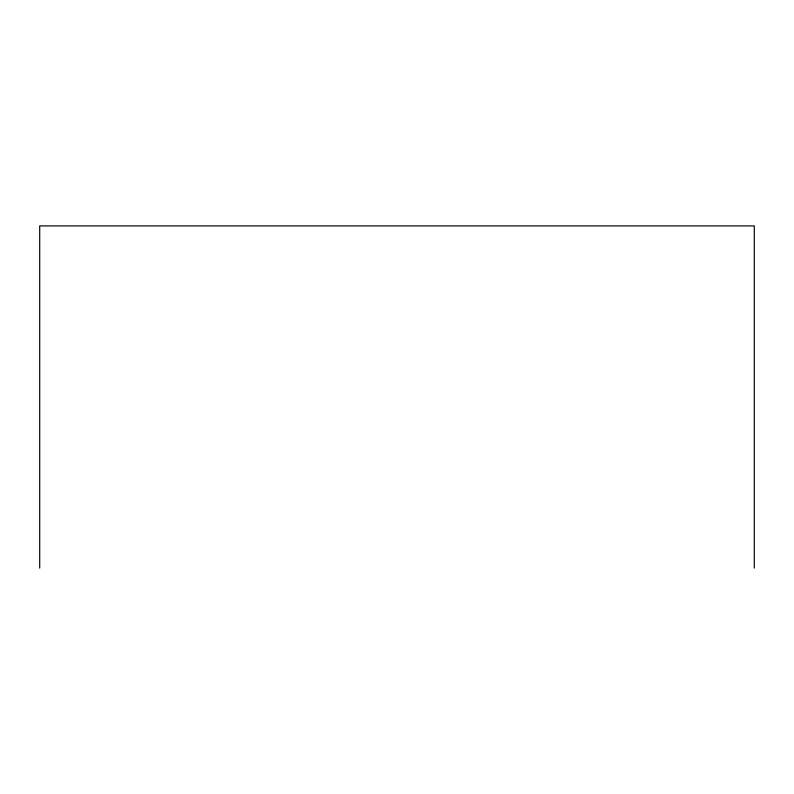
<?xml version="1.0" encoding="UTF-8"?>
<svg xmlns="http://www.w3.org/2000/svg" width="794" height="794" viewBox="0 0 794 794"><rect width="100%" height="100%" fill="white"/><g stroke="black" fill="none" stroke-linecap="round" stroke-linejoin="round"><path stroke-width="1.19" d="M754.3 568.087L754.3 225.913L39.7 225.913L39.7 568.087"/></g></svg>
